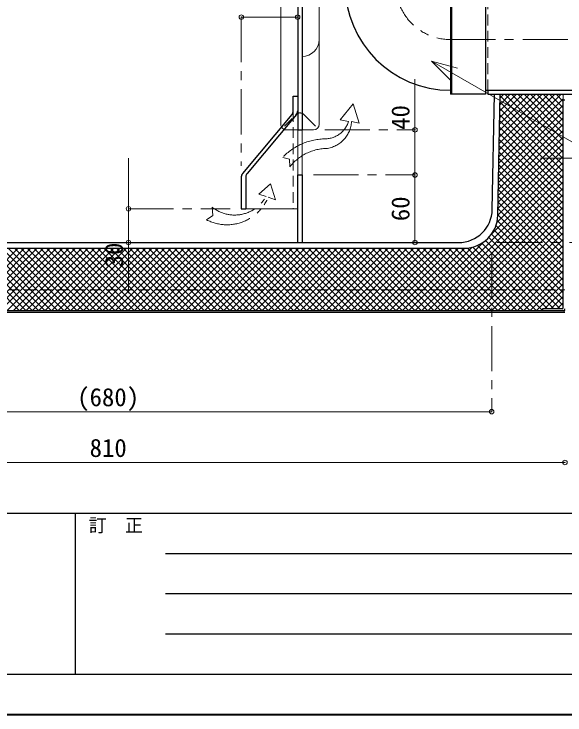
# Model space of a CAD drawing. Units: millimetres at full size, sheet at 1:8. Extents: x -1698 to 1542, y -1117 to 1131.
# Drawn here: x -1034 to -546, y -1117 to -495 of the extents above; entities that cross this region are included whole.
import ezdxf
from ezdxf.enums import TextEntityAlignment as Align

# ---------------------------------------------------------------- set-up
doc = ezdxf.new("R2010")
doc.units = ezdxf.units.MM
doc.header["$LTSCALE"] = 8
doc.header["$PDMODE"] = 32
doc.header["$PDSIZE"] = 4
for name, pattern in [('CHAIN1', [8, 5, -1, 1, -1]), ('DASHED1', [1.8, 1.2, -0.6]), ('DOUBLE_CHAIN1', [8.8, 5, -1, 0.6, -0.6, 0.6, -1])]:
    doc.linetypes.add(name, pattern=pattern)
doc.layers.add('0-0_ﾚｲﾔ1', color=4, linetype='Continuous', lineweight=9)
doc.styles.add('ＭＳ ゴシック', font='')
doc.styles.get('ＭＳ ゴシック').set_extended_font_data('MS Gothic')

msp = doc.modelspace()

# ---------------------------------------------------------------- linework, layer by layer
at = {"layer": '0-0_ﾚｲﾔ1', "color": 5, "lineweight": 25}
for p, q in [((-782.911, -149.195), (-782.911, -597.695)), ((-778.911, -154.695), (-778.911, -597.695)), ((-647.411, -428.159), (-647.411, -566.159)), ((-616.411, -469.159), (-616.411, -566.159)), ((-531.367, -562.695), (-616.367, -562.695)), ((-614.367, -562.695), (-614.367, -566.195)), ((-786.911, -567.695), (-782.911, -567.695)), ((-786.911, -580.88), (-786.911, -567.695)), ((-616.411, -566.159), (-647.411, -566.159)), ((-614.367, -566.195), (-531.367, -566.195)), ((-610.323, -668.295), (-608.281, -566.195)), ((-605.422, -673.295), (-603.28, -566.195)), ((-547.511, -755.695), (-547.511, -571.195)), ((-547.511, -571.195), (-545.911, -571.195)), ((-788.075, -584.088), (-831.746, -636.303)), ((-784.075, -584.088), (-827.746, -636.303)), ((-782.911, -597.695), (-778.911, -597.695)), ((-832.911, -639.511), (-832.911, -667.695)), ((-828.911, -639.511), (-828.911, -667.695)), ((-782.911, -697.695), (-782.911, -637.695)), ((-782.911, -637.695), (-778.911, -637.695)), ((-778.911, -637.695), (-778.911, -697.695)), ((-832.911, -667.695), (-828.911, -667.695)), ((-1261.505, -697.695), (-640.317, -697.695)), ((-1266.406, -702.695), (-635.416, -702.695)), ((-546.711, -758.095), (-1355.111, -758.095)), ((-565.911, -756.495), (-565.911, -758.095)), ((-548.311, -756.495), (-565.911, -756.495)), ((-545.911, -759.695), (-1355.911, -759.695))]:
    msp.add_line(p, q, dxfattribs=at)
at = {"layer": '0-0_ﾚｲﾔ1'}
for p, q in [((-797.911, -197.695), (-797.911, -592.695)), ((-782.911, -497.695), (-832.911, -497.695)), ((-763.911, -592.695), (-763.911, -517.695)), ((-604.498, -627.126), (-547.511, -570.138)), ((-604.383, -621.353), (-549.225, -566.195)), ((-604.267, -615.581), (-554.882, -566.195)), ((-604.152, -609.809), (-560.539, -566.195)), ((-604.036, -604.036), (-566.195, -566.195)), ((-603.921, -598.264), (-571.852, -566.195)), ((-603.805, -592.492), (-577.509, -566.195)), ((-603.69, -586.719), (-583.166, -566.195)), ((-603.575, -580.947), (-588.823, -566.195)), ((-603.459, -575.175), (-594.48, -566.195)), ((-603.344, -569.403), (-600.137, -566.195)), ((-603.309, -567.66), (-547.511, -623.458)), ((-599.117, -566.195), (-547.511, -617.801)), ((-593.46, -566.195), (-547.511, -612.145)), ((-587.803, -566.195), (-547.511, -606.488)), ((-582.146, -566.195), (-547.511, -600.831)), ((-576.489, -566.195), (-547.511, -595.174)), ((-570.832, -566.195), (-547.511, -589.517)), ((-565.175, -566.195), (-547.511, -583.86)), ((-559.519, -566.195), (-547.511, -578.203)), ((-553.862, -566.195), (-547.511, -572.547)), ((-548.205, -566.195), (-547.511, -566.89)), ((-604.614, -632.898), (-547.511, -575.795)), ((-603.42, -573.206), (-547.511, -629.115)), ((-767.117, -594.503), (-777.401, -584.135)), ((-604.729, -638.67), (-547.511, -581.452)), ((-603.642, -584.298), (-547.511, -640.429)), ((-603.531, -578.752), (-547.511, -634.772)), ((-604.844, -644.442), (-547.511, -587.109)), ((-603.753, -589.844), (-547.511, -646.086)), ((-604.96, -650.215), (-547.511, -592.765)), ((-603.863, -595.39), (-547.511, -651.743)), ((-768.911, -597.695), (-778.911, -597.695)), ((-605.075, -655.987), (-547.511, -598.422)), ((-603.974, -600.936), (-547.511, -657.399)), ((-605.191, -661.759), (-547.511, -604.079)), ((-604.085, -606.482), (-547.511, -663.056)), ((-605.422, -673.304), (-547.511, -615.393)), ((-605.306, -667.532), (-547.511, -609.736)), ((-604.196, -612.027), (-547.511, -668.713)), ((-606.272, -679.811), (-547.511, -621.05)), ((-604.307, -617.573), (-547.511, -674.37)), ((-932.911, -622.695), (-932.911, -742.695)), ((-611.177, -690.373), (-547.511, -626.706)), ((-604.418, -623.119), (-547.511, -680.027)), ((-673.243, -758.095), (-547.511, -632.363)), ((-604.529, -628.665), (-547.511, -685.684)), ((-667.586, -758.095), (-547.511, -638.02)), ((-604.751, -639.757), (-547.511, -696.997)), ((-604.64, -634.211), (-547.511, -691.341)), ((-661.929, -758.095), (-547.511, -643.677)), ((-604.862, -645.303), (-547.511, -702.654)), ((-656.272, -758.095), (-547.511, -649.334)), ((-604.973, -650.849), (-547.511, -708.311)), ((-650.615, -758.095), (-547.511, -654.991)), ((-605.084, -656.395), (-547.511, -713.968)), ((-644.958, -758.095), (-547.511, -660.648)), ((-605.194, -661.941), (-547.511, -719.625)), ((-639.301, -758.095), (-547.511, -666.304)), ((-605.305, -667.487), (-547.511, -725.282)), ((-633.645, -758.095), (-547.511, -671.961)), ((-627.988, -758.095), (-547.511, -677.618)), ((-605.416, -673.033), (-547.511, -730.939)), ((-622.331, -758.095), (-547.511, -683.275)), ((-607.115, -682.648), (-547.511, -742.252)), ((-605.922, -678.184), (-547.511, -736.595)), ((-616.674, -758.095), (-547.511, -688.932)), ((-610.979, -690.098), (-547.511, -753.566)), ((-608.828, -686.592), (-547.511, -747.909)), ((-616.45, -695.94), (-555.895, -756.495)), ((-613.525, -693.209), (-550.238, -756.495)), ((-611.017, -758.095), (-547.511, -694.589)), ((-684.556, -758.095), (-628.3, -701.839)), ((-678.899, -758.095), (-617.738, -696.934)), ((-627.68, -701.681), (-571.265, -758.095)), ((-623.483, -700.22), (-565.911, -757.793)), ((-619.76, -698.287), (-561.552, -756.495)), ((-605.36, -758.095), (-547.511, -700.246)), ((-1086.193, -758.095), (-1030.793, -702.695)), ((-1084.871, -702.695), (-1029.471, -758.095)), ((-1080.536, -758.095), (-1025.136, -702.695)), ((-1079.214, -702.695), (-1023.814, -758.095)), ((-1074.879, -758.095), (-1019.479, -702.695)), ((-1073.557, -702.695), (-1018.157, -758.095)), ((-1069.222, -758.095), (-1013.822, -702.695)), ((-1067.9, -702.695), (-1012.5, -758.095)), ((-1063.566, -758.095), (-1008.166, -702.695)), ((-1062.243, -702.695), (-1006.843, -758.095)), ((-1057.909, -758.095), (-1002.509, -702.695)), ((-1056.586, -702.695), (-1001.186, -758.095)), ((-1052.252, -758.095), (-996.852, -702.695)), ((-1050.929, -702.695), (-995.529, -758.095)), ((-1046.595, -758.095), (-991.195, -702.695)), ((-1045.273, -702.695), (-989.873, -758.095)), ((-1040.938, -758.095), (-985.538, -702.695)), ((-1039.616, -702.695), (-984.216, -758.095)), ((-1035.281, -758.095), (-979.881, -702.695)), ((-1033.959, -702.695), (-978.559, -758.095)), ((-1029.624, -758.095), (-974.224, -702.695)), ((-1028.302, -702.695), (-972.902, -758.095)), ((-1023.968, -758.095), (-968.568, -702.695)), ((-1022.645, -702.695), (-967.245, -758.095)), ((-1018.311, -758.095), (-962.911, -702.695)), ((-1016.988, -702.695), (-961.588, -758.095)), ((-1012.654, -758.095), (-957.254, -702.695)), ((-1011.331, -702.695), (-955.931, -758.095)), ((-1006.997, -758.095), (-951.597, -702.695)), ((-1005.675, -702.695), (-950.275, -758.095)), ((-1001.34, -758.095), (-945.94, -702.695)), ((-1000.018, -702.695), (-944.618, -758.095)), ((-995.683, -758.095), (-940.283, -702.695)), ((-994.361, -702.695), (-938.961, -758.095)), ((-990.026, -758.095), (-934.626, -702.695)), ((-988.704, -702.695), (-933.304, -758.095)), ((-984.37, -758.095), (-928.97, -702.695)), ((-983.047, -702.695), (-927.647, -758.095)), ((-978.713, -758.095), (-923.313, -702.695)), ((-977.39, -702.695), (-921.99, -758.095)), ((-973.056, -758.095), (-917.656, -702.695)), ((-971.733, -702.695), (-916.333, -758.095)), ((-967.399, -758.095), (-911.999, -702.695)), ((-966.077, -702.695), (-910.677, -758.095)), ((-961.742, -758.095), (-906.342, -702.695)), ((-960.42, -702.695), (-905.02, -758.095)), ((-956.085, -758.095), (-900.685, -702.695)), ((-954.763, -702.695), (-899.363, -758.095)), ((-950.428, -758.095), (-895.028, -702.695)), ((-949.106, -702.695), (-893.706, -758.095)), ((-944.772, -758.095), (-889.372, -702.695)), ((-943.449, -702.695), (-888.049, -758.095)), ((-939.115, -758.095), (-883.715, -702.695)), ((-937.792, -702.695), (-882.392, -758.095)), ((-933.458, -758.095), (-878.058, -702.695)), ((-932.135, -702.695), (-876.735, -758.095)), ((-927.801, -758.095), (-872.401, -702.695)), ((-926.479, -702.695), (-871.079, -758.095)), ((-922.144, -758.095), (-866.744, -702.695)), ((-920.822, -702.695), (-865.422, -758.095)), ((-916.487, -758.095), (-861.087, -702.695)), ((-915.165, -702.695), (-859.765, -758.095)), ((-910.83, -758.095), (-855.43, -702.695)), ((-909.508, -702.695), (-854.108, -758.095)), ((-905.174, -758.095), (-849.774, -702.695)), ((-903.851, -702.695), (-848.451, -758.095)), ((-899.517, -758.095), (-844.117, -702.695)), ((-898.194, -702.695), (-842.794, -758.095)), ((-893.86, -758.095), (-838.46, -702.695)), ((-892.537, -702.695), (-837.137, -758.095)), ((-888.203, -758.095), (-832.803, -702.695)), ((-886.881, -702.695), (-831.481, -758.095)), ((-882.546, -758.095), (-827.146, -702.695)), ((-881.224, -702.695), (-825.824, -758.095)), ((-876.889, -758.095), (-821.489, -702.695)), ((-875.567, -702.695), (-820.167, -758.095)), ((-871.233, -758.095), (-815.833, -702.695)), ((-869.91, -702.695), (-814.51, -758.095)), ((-865.576, -758.095), (-810.176, -702.695)), ((-864.253, -702.695), (-808.853, -758.095)), ((-859.919, -758.095), (-804.519, -702.695)), ((-858.596, -702.695), (-803.196, -758.095)), ((-854.262, -758.095), (-798.862, -702.695)), ((-852.94, -702.695), (-797.54, -758.095)), ((-848.605, -758.095), (-793.205, -702.695)), ((-847.283, -702.695), (-791.883, -758.095)), ((-842.948, -758.095), (-787.548, -702.695)), ((-841.626, -702.695), (-786.226, -758.095)), ((-837.291, -758.095), (-781.891, -702.695)), ((-835.969, -702.695), (-780.569, -758.095)), ((-831.635, -758.095), (-776.235, -702.695)), ((-830.312, -702.695), (-774.912, -758.095)), ((-825.978, -758.095), (-770.578, -702.695)), ((-824.655, -702.695), (-769.255, -758.095)), ((-820.321, -758.095), (-764.921, -702.695)), ((-818.998, -702.695), (-763.598, -758.095)), ((-814.664, -758.095), (-759.264, -702.695)), ((-813.342, -702.695), (-757.942, -758.095)), ((-809.007, -758.095), (-753.607, -702.695)), ((-807.685, -702.695), (-752.285, -758.095)), ((-803.35, -758.095), (-747.95, -702.695)), ((-802.028, -702.695), (-746.628, -758.095)), ((-797.693, -758.095), (-742.293, -702.695)), ((-796.371, -702.695), (-740.971, -758.095)), ((-792.037, -758.095), (-736.637, -702.695)), ((-790.714, -702.695), (-735.314, -758.095)), ((-786.38, -758.095), (-730.98, -702.695)), ((-785.057, -702.695), (-729.657, -758.095)), ((-780.723, -758.095), (-725.323, -702.695)), ((-779.4, -702.695), (-724, -758.095)), ((-775.066, -758.095), (-719.666, -702.695)), ((-773.744, -702.695), (-718.344, -758.095)), ((-769.409, -758.095), (-714.009, -702.695)), ((-768.087, -702.695), (-712.687, -758.095)), ((-763.752, -758.095), (-708.352, -702.695)), ((-762.43, -702.695), (-707.03, -758.095)), ((-758.095, -758.095), (-702.695, -702.695)), ((-756.773, -702.695), (-701.373, -758.095)), ((-752.439, -758.095), (-697.039, -702.695)), ((-751.116, -702.695), (-695.716, -758.095)), ((-746.782, -758.095), (-691.382, -702.695)), ((-745.459, -702.695), (-690.059, -758.095)), ((-741.125, -758.095), (-685.725, -702.695)), ((-739.802, -702.695), (-684.402, -758.095)), ((-735.468, -758.095), (-680.068, -702.695)), ((-734.146, -702.695), (-678.746, -758.095)), ((-729.811, -758.095), (-674.411, -702.695)), ((-728.489, -702.695), (-673.089, -758.095)), ((-724.154, -758.095), (-668.754, -702.695)), ((-722.832, -702.695), (-667.432, -758.095)), ((-718.497, -758.095), (-663.097, -702.695)), ((-717.175, -702.695), (-661.775, -758.095)), ((-712.841, -758.095), (-657.441, -702.695)), ((-711.518, -702.695), (-656.118, -758.095)), ((-707.184, -758.095), (-651.784, -702.695)), ((-705.861, -702.695), (-650.461, -758.095)), ((-701.527, -758.095), (-646.127, -702.695)), ((-700.204, -702.695), (-644.804, -758.095)), ((-695.87, -758.095), (-640.47, -702.695)), ((-694.548, -702.695), (-639.148, -758.095)), ((-690.213, -758.095), (-634.807, -702.689)), ((-688.891, -702.695), (-633.491, -758.095)), ((-683.234, -702.695), (-627.834, -758.095)), ((-677.577, -702.695), (-622.177, -758.095)), ((-671.92, -702.695), (-616.52, -758.095)), ((-666.263, -702.695), (-610.863, -758.095)), ((-660.606, -702.695), (-605.206, -758.095)), ((-654.95, -702.695), (-599.55, -758.095)), ((-649.293, -702.695), (-593.893, -758.095)), ((-643.636, -702.695), (-588.236, -758.095)), ((-637.979, -702.695), (-582.579, -758.095)), ((-632.467, -702.55), (-576.922, -758.095)), ((-599.703, -758.095), (-547.511, -705.902)), ((-594.047, -758.095), (-547.511, -711.559)), ((-588.39, -758.095), (-547.511, -717.216)), ((-582.733, -758.095), (-547.511, -722.873)), ((-577.076, -758.095), (-547.511, -728.53)), ((-571.419, -758.095), (-547.511, -734.187)), ((-564.162, -756.495), (-547.511, -739.844)), ((-558.506, -756.495), (-547.511, -745.5)), ((-552.849, -756.495), (-547.511, -751.157)), ((-610.911, -847.695), (-1290.911, -847.695)), ((-1355.911, -892.695), (-545.911, -892.695))]:
    msp.add_line(p, q, dxfattribs=at)
at = {"layer": '0-0_ﾚｲﾔ1', "color": 7, "lineweight": 18}
for p, q in [((-763.911, -517.695), (-763.911, -457.695)), ((-664.306, -536.658), (-641.124, -542.869)), ((-664.306, -536.658), (-647.336, -553.628)), ((-664.306, -536.658), (-476.308, -645.199)), ((-547.511, -571.195), (-547.511, -566.195)), ((-782.911, -637.695), (-782.911, -597.695)), ((-778.911, -597.695), (-778.911, -637.695)), ((-828.911, -667.695), (-782.911, -667.695))]:
    msp.add_line(p, q, dxfattribs=at)
at = {"layer": '0-0_ﾚｲﾔ1', "linetype": 'DASHED1'}
for p, q in [((-614.367, -562.695), (-614.367, -472.695)), ((-794.704, -594.503), (-784.421, -584.135)), ((-786.911, -580.88), (-786.911, -667.695)), ((-792.911, -597.695), (-782.911, -597.695)), ((-1355.911, -739.695), (-545.911, -739.695))]:
    msp.add_line(p, q, dxfattribs=at)
at = {"layer": '0-0_ﾚｲﾔ1', "linetype": 'CHAIN1'}
for p, q in [((-832.911, -497.695), (-832.911, -629.511)), ((-647.411, -517.695), (166.089, -517.695)), ((-758.911, -597.695), (-678.911, -597.695)), ((-567.467, -622.695), (-524.267, -622.695)), ((-768.911, -637.695), (-678.911, -637.695)), ((-932.911, -667.695), (-842.911, -667.695)), ((-605.911, -697.695), (256.089, -697.695)), ((-610.911, -707.695), (-610.911, -847.695))]:
    msp.add_line(p, q, dxfattribs=at)
at = {"layer": '0-0_ﾚｲﾔ1', "linetype": 'DOUBLE_CHAIN1'}
for p, q in [((-745.336, -588.729), (-733.866, -574.612)), ((-728.278, -591.67), (-733.866, -574.612)), ((-737.845, -590.393), (-745.336, -588.729)), ((-735.117, -590.393), (-728.278, -591.67)), ((-796.149, -622.102), (-790.04, -623.728)), ((-790.012, -630.626), (-790.04, -623.728)), ((-817.245, -654.903), (-807.098, -645.639)), ((-810.981, -656.71), (-817.245, -654.903)), ((-858.716, -666.257), (-858.273, -673.652)), ((-863.66, -677.509), (-858.273, -673.652))]:
    msp.add_line(p, q, dxfattribs=at)
at = {"layer": '0-0_ﾚｲﾔ1', "color": 6, "lineweight": 25}
for p, q in [((-1662.411, -937.838), (1505.589, -937.838)), ((-980.125, -937.838), (-980.125, -1080.695)), ((-900.125, -973.553), (-157.268, -973.553)), ((-157.268, -1009.267), (-900.125, -1009.267)), ((-157.268, -1044.981), (-900.125, -1044.981)), ((1505.589, -1080.695), (-1662.411, -1080.695))]:
    msp.add_line(p, q, dxfattribs=at)
at = {"layer": '0-0_ﾚｲﾔ1', "color": 1, "lineweight": 40}
msp.add_line((1541.589, -1116.695), (-1698.411, -1116.695), dxfattribs=at)
at = {"layer": '0-0_ﾚｲﾔ1', "color": 5, "lineweight": 25}
msp.add_lwpolyline([(-647.411, -468.159), (-646.411, -469.159), (-646.411, -566.159)], dxfattribs=at)
at = {"layer": '0-0_ﾚｲﾔ1'}
msp.add_lwpolyline([(-678.911, -552.695), (-678.911, -637.695), (-678.911, -697.695)], dxfattribs=at)
at = {"layer": '0-0_ﾚｲﾔ1', "linetype": 'DOUBLE_CHAIN1'}
msp.add_lwpolyline([(-809.106, -657.562), (-802.539, -659.903), (-807.098, -645.639)], dxfattribs=at)
at = {"layer": '0-0_ﾚｲﾔ1', "color": 5, "lineweight": 25}
for centre, radius, start, end in [((-647.411, -469.159), 93.5, 180, 270), ((-791.911, -580.88), 5, 320.09212, 0), ((-787.911, -580.88), 5, 320.09212, 0), ((-827.911, -639.511), 5, 140.09212, 180), ((-823.911, -639.511), 5, 140.09212, 180), ((-640.317, -667.695), 30, 270, 358.85424), ((-635.416, -672.695), 30, 270, 358.85424), ((-548.311, -755.695), 0.8, 270, 0), ((-547.511, -756.495), 1.6, 270, 0), ((-546.711, -757.295), 0.8, 270, 0)]:
    msp.add_arc(centre, radius, start, end, dxfattribs=at)
at = {"layer": '0-0_ﾚｲﾔ1', "linetype": 'CHAIN1'}
msp.add_arc((-647.411, -469.159), 48.5, 180, 270, dxfattribs=at)
at = {"layer": '0-0_ﾚｲﾔ1', "color": 7, "lineweight": 18}
msp.add_arc((-778.911, -517.695), 15, 270, 0, dxfattribs=at)
at = {"layer": '0-0_ﾚｲﾔ1', "linetype": 'DASHED1'}
for centre, start, end in [((-780.911, -587.695), 66.42182, 134.58732), ((-792.911, -592.695), 208.83104, 270)]:
    msp.add_arc(centre, 5, start, end, dxfattribs=at)
at = {"layer": '0-0_ﾚｲﾔ1'}
for centre, start, end in [((-780.911, -587.695), 45.41268, 66.42182), ((-792.911, -592.695), 180, 208.83104), ((-768.911, -592.695), 270, 0)]:
    msp.add_arc(centre, 5, start, end, dxfattribs=at)
at = {"layer": '0-0_ﾚｲﾔ1', "linetype": 'DOUBLE_CHAIN1'}
for centre, radius, start, end in [((-759.075, -583.407), 22.35, 269.00178, 341.78611), ((-760.829, -588.753), 25.765, 280.01324, 356.35111), ((-758.02, -658.328), 52.593, 91.57358, 136.46662), ((-756.102, -657.217), 43.093, 90.32971, 141.8979), ((-845.553, -642.453), 39.455, 242.68338, 337.48398), ((-838.82, -641.626), 31.663, 231.07066, 331.54921)]:
    msp.add_arc(centre, radius, start, end, dxfattribs=at)
at = {"layer": '0-0_ﾚｲﾔ1', "color": 1}
for p in [(-832.911, -497.695), (-782.911, -497.695), (-678.911, -597.695), (-678.911, -637.695), (-932.911, -667.695), (-932.911, -697.695), (-678.911, -697.695), (-610.911, -847.695), (-545.911, -892.695)]:
    msp.add_point(p, dxfattribs=at)

# ---------------------------------------------------------------- texts
at = {"layer": '0-0_ﾚｲﾔ1', "color": 7, "style": 'ＭＳ ゴシック'}
for s, p in [('40', (-678.911, -597.695)), ('60', (-678.911, -678.695)), ('30', (-932.911, -719.695))]:
    msp.add_text(s, height=16.13, rotation=90, dxfattribs=at).set_placement(p, align=Align.BOTTOM_LEFT)
for s, height, p in [('(680)', 16.13, (-978.411, -847.695)), ('810', 16.13, (-967.411, -892.695)), ('訂\u3000正', 11.73, (-968.125, -957.838))]:
    msp.add_text(s, height=height, dxfattribs=at).set_placement(p, align=Align.BOTTOM_LEFT)

doc.saveas('drawing.dxf')
